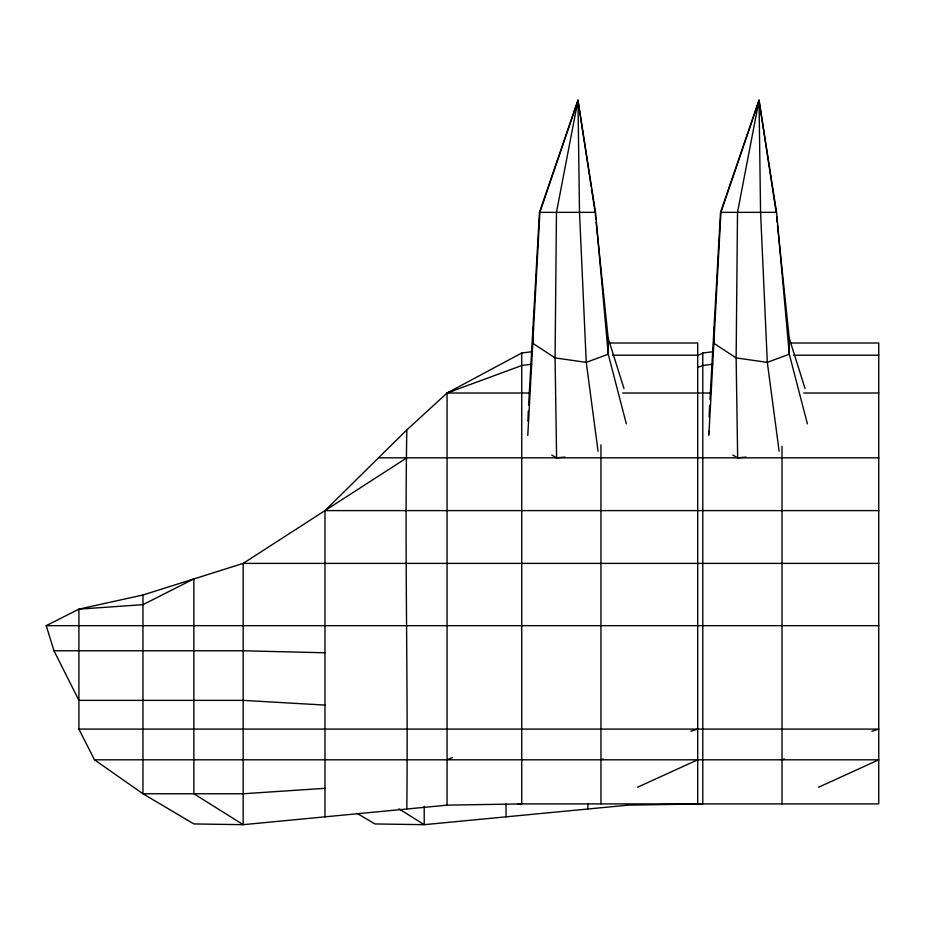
<?xml version="1.0" encoding="UTF-8"?>
<svg xmlns="http://www.w3.org/2000/svg" width="925" height="925" viewBox="0 0 925 925"><rect width="100%" height="100%" fill="white"/><g stroke="black" fill="none" stroke-linecap="round" stroke-linejoin="round"><path stroke-width="1.39" d="M527.944 421.118L528.279 411.07M708.7 434.033L708.77 431.166M709.105 416.817L709.66 405.3M531.644 351.754L521.735 353.015L447.064 393.021L406.815 429.917C404.641 556.249 408.203 682.615 406.815 809.005M528.603 405.3L539.46 212.345L577.975 100.328L595.515 212.345L608.245 354.206L626.329 423.835M527.793 435.455L539.876 212.345L577.975 100.328L591.202 186.815M709.972 399.531L720.529 212.345L759.032 100.328L776.572 212.345L789.303 354.206L807.386 423.835M708.851 435.455L720.933 212.345L759.032 100.328L776.156 212.345M576.564 107.335L577.975 100.328L579.501 212.345L586.253 362.369L598.07 451.273M757.621 107.335L759.032 100.328L760.57 212.345L767.311 362.369L779.139 451.273M324.987 816.833L324.987 510.612L406.815 429.917M406.815 457.829L243.159 563.394L142.959 594.995L78.914 609.136L46.25 625.67L53.985 650.772L78.914 700.375L243.159 700.375L324.987 705.081M697.739 355.72L702.792 353.015L712.701 351.754M637.533 787.233L697.693 759.807M818.59 787.233L878.75 759.807L94.477 759.807L78.914 729.085L78.914 609.136L142.959 604.673L193.868 578.888L193.868 793.766L243.159 824.672L447.064 805.155L521.735 803.906L521.735 353.015M447.064 759.807L452.394 757.61M453.724 390.373L447.064 393.021L447.064 805.155M697.462 367.491L702.792 365.525L712.701 364.23M600.961 759.807L603.447 759.009M690.836 731.259L697.693 729.085M782.018 759.807L784.516 759.009M871.893 731.259L878.75 729.085L78.914 729.085M531.644 364.23L521.735 365.525L447.064 393.021L528.938 393.021M551.751 455.065L556.607 457.829L564.978 457.089M732.808 455.065L737.664 457.829L746.036 457.089M324.987 788.32L243.159 793.766L142.959 793.766L94.477 759.807M539.46 212.345L595.515 212.345M720.529 212.345L776.572 212.345M609.621 343.002L697.693 343.002L697.693 803.906L517.503 803.906M790.678 343.002L878.75 343.002L878.75 803.906L698.572 803.906M612.512 355.212L697.693 355.212M793.569 355.212L878.75 355.212M622.618 393.021L711.441 393.021M803.675 393.021L878.75 393.021M378.498 457.829L878.75 457.829M324.987 510.612L878.75 510.612M878.75 563.394L243.159 563.394L243.159 824.672L193.868 823.944L142.959 793.766L142.959 594.995M46.25 625.67L878.75 625.67M53.985 650.772L243.159 650.772L324.987 652.784M356.923 813.272L374.937 823.944L424.217 824.672L628.121 805.155L702.792 803.906L702.792 353.015M398.976 808.843L424.217 824.672L424.217 806.403M777.497 225.214L789.233 338.215L805.062 388.592M596.139 222.358L608.164 338.215L624.005 388.592M591.63 189.66L594.879 210.923M776.607 216.635L777.197 222.358M595.249 213.767L595.839 219.491M737.664 457.829L736.138 357.906L737.514 212.345L759.032 100.328L759.055 106.074M556.607 457.829L555.081 357.906L556.457 212.345L577.975 100.328L577.998 104.641M789.233 338.215L789.303 354.206L767.311 362.369L736.138 357.906L714.054 343.441L713.973 327.438M608.164 338.215L608.245 354.206L586.253 362.369L555.081 357.906L532.985 343.441L532.916 327.438M782.018 446.312L782.018 803.906M600.961 444.867L600.961 803.906M587.872 803.386L587.872 809.005M506.044 804.01L506.044 816.833"/></g></svg>
